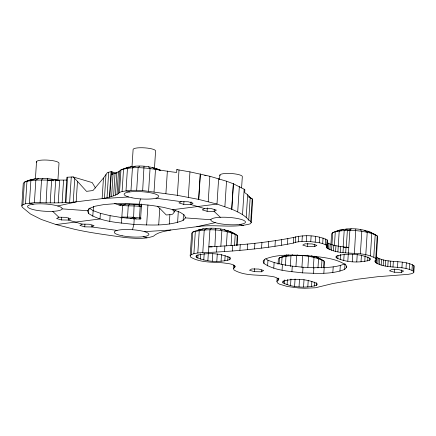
<?xml version="1.0" encoding="UTF-8"?>
<svg xmlns="http://www.w3.org/2000/svg" width="436" height="436" viewBox="0 0 436 436"><rect width="100%" height="100%" fill="white"/><g stroke="black" fill="none" stroke-linecap="round" stroke-linejoin="round"><path stroke-width="0.65" d="M133.525 219.15L134.146 204.337L125.383 204.184L118.717 205.029M248.547 196.663L252.204 198.843L252.667 200.135L251.207 222.698L250.101 223.881C232.846 228.529 214.507 223.962 196.849 226.687L170.874 229.99C164.988 231.369 158.132 231.936 153.516 236.159C144.256 239.544 134.032 238.296 124.418 237.473C107.697 235.004 90.884 232.998 74.382 229.238L56.015 224.551L41.202 219.412L30.487 214.005L22.263 207.22L21.8 205.923L23.261 183.36L24.367 182.183C35.234 176.82 47.916 177.937 59.367 180.591M21.8 205.923L22.906 204.746L24.367 182.183L31.981 179.343M22.906 204.746L25.506 203.765L26.967 181.202L35.856 180.068L66.697 180.079M35.42 178.771L36.526 161.663M25.506 203.765L34.395 202.631L35.856 180.068L38.651 178.493M34.395 202.631L40.079 202.566L41.534 180.003L42.908 178.444M40.079 202.566L46.085 202.838L47.415 178.646M46.085 202.838L50.189 202.893L51.644 180.33M50.189 202.893L54.233 202.898L55.694 180.335M57.89 180.417L58.996 163.304A11.271 2.365 3.7 0 0 46.897 160.072A11.271 2.365 3.7 0 0 36.755 162.29M54.233 202.898L58.211 202.849L59.672 180.286M58.211 202.849L62.114 202.756L63.574 180.193M82.175 224.12L79.941 225.423L84.758 226.851L91.816 226.971L94.051 225.668L89.233 224.24L82.175 224.12L68.49 220.066L61.432 219.94L61.607 217.237M65.237 202.642L66.877 177.256L73.052 176.918L92.198 182.591L95.489 188.014M62.114 202.756L65.923 202.615L67.564 177.229M68.621 218.033L68.49 220.066L70.73 218.763L65.907 217.335L58.855 217.21L56.615 218.518L61.432 219.94M65.923 202.615L69.629 202.424L71.27 177.038M69.629 202.424L73.221 202.184L74.747 178.58L73.052 176.918M74.747 178.58L77.488 181.365L76.158 201.939L57.721 205.972M84.758 226.851L84.933 224.142M210.882 219.749L185.474 217.891L183.125 220.398C167.555 226.524 150.246 224.981 133.874 224.458C118.592 222.507 101.779 222.197 88.524 213.477L88.846 208.463M91.947 224.943L91.816 226.971L117.077 230.415M92.781 216.283L93.146 210.643L89.418 208.19M93.233 210.959L93.533 206.348M93.146 210.643L100.384 213.313L100.018 218.954L56.015 224.551M116.243 173.354L111.453 171.588L107.392 172.552L103.463 178.062L102.133 198.636L73.221 202.184M128.555 196.963L102.133 198.636L104.46 198.211L105.986 174.607M104.46 198.211L107.027 197.666L108.668 172.28M107.027 197.666L109.414 197.083L111.055 171.697M109.812 196.974L111.453 171.588M112.69 174.356L112.837 172.1M109.741 221.308L110.106 215.667L100.384 213.313M109.414 197.083L111.611 196.462L113.071 173.899L118.467 171.833L120.952 169.898C139.133 164.339 158.344 170.678 176.645 172.427L176.831 169.604L189.954 171.882L209.858 176.275L226.524 181.207L233.445 183.823L244.16 189.229L244.869 189.753L244.683 192.581L247.67 194.794L250.199 197.524L248.738 220.087L250.744 221.406L251.207 222.698M111.611 196.462L113.616 195.808L115.071 173.245M113.616 195.808L115.415 195.115L116.87 172.552M115.415 195.115L117.006 194.396L118.467 171.833M117.006 194.396L118.385 193.644L119.846 171.081M118.385 193.644L119.491 192.461L120.952 169.898C133.296 164.307 148.447 164.982 160.71 170.4M119.491 192.461L122.091 191.48L123.552 168.917M121.29 223.183L121.655 217.542L110.106 215.667M132.01 166.487L133.116 149.379A11.271 2.365 3.7 0 1 144.954 147.875A11.271 2.365 3.7 0 1 155.581 151.02L154.475 168.133M122.091 191.48L130.98 190.352L132.44 167.789L135.236 166.209M121.655 217.542L134.239 218.818L133.874 224.458L132.506 229.718M130.98 190.352L136.664 190.281L138.125 167.718L139.498 166.16M141.553 203.966L140.577 219.106L134.239 218.818M248.738 220.087C244.405 214.768 237.92 211.945 231.805 209.215L216.992 204.075L198.625 199.388L177.376 195.328L142.67 190.554L144 166.361M148.594 191.153L150.049 168.59L148.442 166.814M146.638 225.036L147.935 204.996M154.028 192.036L155.483 169.473L152.518 167.473M158.709 224.889L159.778 208.386L157.271 206.201M165.914 193.573L167.37 171.01M169.272 224.017L169.876 214.675L172.716 214.152L175.49 210.343M177.376 195.328L179.016 169.936M177.599 222.485L178.324 211.264M204.517 208.561L202.282 209.863L207.1 211.291L214.158 211.416L216.392 210.108L211.574 208.68L204.517 208.561L190.832 204.506L183.774 204.386L183.948 201.677M183.125 220.398L183.512 214.387M188.314 197.268L189.954 171.882M191.006 201.797L190.832 204.506L193.072 203.203L188.254 201.775L181.196 201.65L155.935 198.211M413.835 272.195L413.486 271.225C401.981 264.837 387.277 269.524 375.827 262.712L376.192 257.071C387.642 263.884 402.346 259.197 413.851 265.584L414.2 266.554L413.835 272.195L413.006 273.078L411.055 273.813L408.118 274.353L377.669 276.713L357.002 279.291L332.608 283.585L315.386 287.782L304.731 288.261L298.725 287.989L287.373 286.507L279.389 284.141L277.383 282.822L276.92 281.525L278.729 279.351C275.732 276.13 270.434 276.473 266.363 275.688C255.54 274.794 243.675 275.656 234.018 269.977L233.554 268.685L235.364 266.505C232.361 263.284 227.063 263.627 222.998 262.843C212.174 261.949 200.309 262.81 190.652 257.131L190.189 255.839L191.649 233.276L192.75 232.099C207.073 228.306 223.815 228.982 237.271 235.353L237.734 236.644L237.168 245.446M190.189 255.839L191.295 254.662L192.75 232.099C206.032 226.23 222.556 227.058 235.266 234.034L234.524 245.539M191.295 254.662L193.895 253.681L195.355 231.113M198.625 199.388L200.266 173.997M198.734 199.421L200.375 174.029M196.298 257.229L195.949 256.259L196.778 255.376C207.514 252.531 220.076 253.038 230.17 257.818L230.513 258.788L229.685 259.671C218.948 262.516 206.386 262.009 196.298 257.229L196.385 255.888M193.895 253.681L197.813 252.956L199.274 230.393L203.307 228.715M197.802 258.221L198.015 254.869M200.353 259.164L200.702 253.801M197.813 252.956L202.784 252.548L204.244 229.985L207.035 228.41M203.786 259.992L204.217 253.294M207.1 211.291L207.318 207.907M208.212 201.666L209.858 176.275M207.863 260.657L208.337 253.289M202.784 252.548L208.463 252.477L209.923 229.914L211.297 228.355M214.289 209.384L214.158 211.416L220.327 217.281A17.342 3.635 3.7 0 1 245.446 222.278A17.342 3.635 3.7 0 1 218.719 223.483A17.342 3.635 3.7 0 1 220.327 217.281M212.305 261.104L212.779 253.736M218.632 178.689L216.992 204.075L172.994 209.672L163.271 207.318L151.723 205.443L139.139 204.168L126.375 203.59L114.297 203.737L103.741 204.609L95.413 206.141L89.887 208.228L87.532 210.73L62.13 208.871A17.342 3.635 3.7 0 1 35.398 210.076A17.342 3.635 3.7 0 1 37.006 203.879A17.342 3.635 3.7 0 1 62.13 208.871M214.877 246.433L215.804 228.562M219.548 179.676L219.848 175.065M208.463 252.477L216.567 252.057L216.932 246.416C242.667 244.901 268.413 242.438 293.728 237.451C304.47 234.606 317.027 235.113 327.12 239.893L327.469 240.863L327.104 246.504L326.275 247.386C340.685 257.131 360.915 249.397 375.767 258.477L376.23 259.769L375.025 261.518L375.827 262.712M216.806 261.311L217.286 253.943M220.845 246.356L221.853 230.786L220.245 229.009M221.068 261.257L221.504 254.559M224.883 206.604L226.524 181.207M216.567 252.057L224.513 251.567L224.878 245.926M224.796 260.951L225.145 255.589M226.366 245.882L227.287 231.669L224.322 229.674M227.734 260.406L227.995 256.39M231.696 209.182L233.336 183.79M231.805 209.215L233.445 183.823M229.685 259.671L229.859 256.995M231.031 245.637L231.865 232.775L227.75 230.502M224.513 251.567L232.29 251.011L232.655 245.37M233.554 268.685L233.8 264.925M237.702 211.896L239.348 186.51M234.661 267.508L234.781 265.628M236.617 245.506L237.271 235.353L230.306 231.445M241.593 187.9L242.318 176.711A11.271 2.365 3.7 0 0 230.213 173.474A11.271 2.365 3.7 0 0 220.076 175.697M232.29 251.011L239.898 250.389L240.258 244.749M242.52 214.621L244.16 189.229M246.209 217.357L247.67 194.794M239.898 250.389L247.316 249.697L247.681 244.056M250.744 221.406L252.204 198.843L248.923 197.094M247.316 249.697L254.542 248.94L254.907 243.299M254.362 271.672L249.545 270.244L251.779 268.941L258.837 269.067L263.655 270.489L261.415 271.797L254.362 271.672L254.564 268.538M254.542 248.94L261.562 248.122L261.927 242.481M261.415 271.797L261.54 269.917M346.74 266.025L346.658 267.279L344.658 269.415C331.376 274.642 316.612 273.328 302.649 272.882C289.613 271.219 275.274 270.952 263.965 263.518L264.211 259.758M261.562 248.122L268.38 247.239L268.745 241.599M267.595 265.906L267.96 260.265L265.889 258.902M268.38 247.239L274.974 246.291L275.339 240.65M273.77 268.184L274.135 262.543L267.96 260.265M276.92 281.525L277.138 278.212M278.037 264.276L278.381 258.962L279.487 257.785C293.804 253.992 310.552 254.668 324.002 261.044L324.471 262.336L324.117 267.748M278.026 280.348L278.146 278.468M279.089 263.878L279.487 257.785L287.106 254.946L285.155 255.681M278.593 279.868L278.675 278.615M278.729 279.351L278.811 278.097M274.974 246.291L281.34 245.288L281.705 239.647M281.607 264.249L282.087 256.804M282.065 270.195L282.43 264.554L274.135 262.543M283.029 282.92L282.681 281.95L283.509 281.067C294.251 278.217 306.808 278.724 316.901 283.509L317.25 284.479L316.422 285.362C305.68 288.207 293.123 287.7 283.029 282.92L283.16 280.909M285.395 265.562L286.005 256.085L288.888 254.886M284.534 283.907L284.795 279.89M281.34 245.288L287.471 244.22L287.836 238.579M287.09 284.85L287.433 279.492M290.272 266.505L290.976 255.676L292.654 254.728M290.518 285.684L290.954 278.986M287.471 244.22L293.363 243.092L293.728 237.451M291.913 271.792L292.278 266.151L282.43 264.554M293.363 243.092L295.314 242.356L295.679 236.715M294.594 286.343L295.074 278.975M295.957 266.434L296.654 255.605L297.341 254.826M295.314 242.356L298.257 241.817L298.616 236.176M299.036 286.795L299.51 279.427M298.257 241.817L301.979 241.511L302.344 235.871M301.919 267.382L302.666 255.878M302.649 272.882L303.009 267.241L292.278 266.151M301.979 241.511L306.241 241.457L306.606 235.816M303.543 286.997L304.017 279.629M307.582 246.547L302.764 245.119L304.998 243.817L312.056 243.937L316.874 245.364L314.639 246.667L307.582 246.547L307.783 243.413M307.887 267.306L308.584 256.477L307.38 255.142M307.805 286.948L308.236 280.244M327.104 246.504L326.755 245.533C322.073 242.46 316.138 242.351 310.748 241.664L311.113 236.023M311.527 286.637L311.876 281.28M314.639 246.667L314.797 244.16M313.321 268.189L314.018 257.36L311.549 255.692M315.19 242.111L315.555 236.47M313.533 273.372L313.898 267.731C324.106 267.508 334.815 267.949 344.429 263.998M314.47 286.098L314.727 282.081M316.422 285.362L316.591 282.681M319.266 242.77L319.632 237.13M317.98 267.944L318.596 258.466L314.487 256.194L322.002 259.725L321.474 267.846M322.695 243.604L323.06 237.963M323.567 267.813L324.002 261.044L317.037 257.136M325.251 244.547L325.616 238.906M323.834 273.247L324.199 267.606M326.755 245.533L327.12 239.893M326.7 247.986L326.94 244.225M327.452 248.585L327.818 242.945L327.065 242.345M328.521 249.185L328.886 243.544L327.818 242.945M329.889 249.768L330.254 244.127L328.886 243.544M330.897 244.667L331.6 233.838L332.706 232.661C346.691 226.578 364.365 227.521 377.222 235.914L377.69 237.206L376.23 259.769M331.54 250.335L331.905 244.694L330.254 244.127M331.916 244.841L332.706 232.661L340.325 229.816M333.442 250.869L333.807 245.228L331.905 244.694M334.385 245.893L335.306 231.674C348.511 229.352 362.534 230.219 375.222 234.595L373.761 257.158M332.837 272.505L333.202 266.865M335.573 251.365L335.938 245.724L333.807 245.228M336.249 257.79L335.9 256.82L336.734 255.937C347.47 253.093 360.027 253.599 370.12 258.379L370.469 259.349L369.641 260.232C358.899 263.077 346.342 262.57 336.249 257.79L336.336 256.45M337.895 251.812L339.224 230.955L343.263 229.276M337.753 258.782L337.971 255.431M340.38 252.21L340.745 246.569L335.938 245.724M340.309 259.725L340.652 254.362M339.944 271.197L340.309 265.557M343.143 246.792L344.195 230.546L346.991 228.971L347.383 230.388L346.293 247.31L343.737 247.435M342.99 252.553L343.355 246.912L340.745 246.569M343.737 260.554L344.129 254.526M344.658 269.415L345.023 263.775M345.683 252.831L346.048 247.19L343.355 246.912M347.814 261.219L348.293 253.85M348.418 253.038L349.874 230.475L351.252 228.916L347.383 230.388M352.255 261.665L352.735 254.297M354.424 253.311L355.754 229.123M356.762 261.873L357.237 254.504M360.349 253.91L361.804 231.347L360.196 229.57M361.024 261.818L361.455 255.12M364.752 261.513L365.139 255.48M365.782 254.793L367.237 232.23L364.273 230.235M367.69 260.968L367.946 256.951M369.641 260.232L369.772 258.221M370.355 255.899L371.815 233.336L367.706 231.064M375.025 261.518L375.107 260.265M375.26 262.107L375.38 260.227M375.767 258.477L377.222 235.914L372.306 233.287M376.715 263.311L377.08 257.671M377.914 263.905L378.279 258.265M379.407 264.483L379.772 258.842M381.168 265.034L381.533 259.393M383.173 265.551L383.538 259.911M385.386 266.025L385.751 260.385M387.784 266.456L388.149 260.815M390.329 266.832L390.694 261.191M392.978 267.143L393.343 261.502M394.313 272.233L389.495 270.805L391.735 269.502L398.787 269.628L403.611 271.05L401.371 272.358L394.313 272.233L394.515 269.099M397.479 267.35L397.845 261.709M401.371 272.358L401.534 269.851M401.921 267.797L402.286 262.156M405.998 268.462L406.363 262.821M409.431 269.29L409.796 263.649M411.982 270.233L412.347 264.592M413.486 271.225L413.851 265.584M139.139 204.168L140.501 198.909M126.969 218.065L127.541 216.97L128.271 205.688L129.645 204.13M103.463 178.062L92.972 190.532L86.53 191.355L77.488 181.365M125.791 168.678L126.62 167.795L128.571 167.059M121.012 217.94L121.857 217.041L122.587 205.759L125.383 204.184M181.196 201.65L178.956 202.958L183.774 204.386M130.587 218.709L133.547 217.242L141.28 218.136M34.924 178.804L30.885 180.482L29.425 203.045L33.278 204.184M131.509 166.519L127.47 168.198L126.009 190.761L129.868 191.9M119.927 205.209L121.655 204.489M198.418 229.995L200.369 229.254M111.267 174.405L113.071 173.899M196.849 226.687L215.286 222.654M204.691 175.523L205.983 175.359M169.876 214.675L166.274 214.97L159.778 208.386M144.458 231.663L170.874 229.99M216.932 246.416L208.828 246.836L212.169 246.989M346.293 247.31L348.784 247.397L346.048 247.19M136.664 190.281L142.67 190.554M306.241 241.457L310.748 241.664M303.009 267.241L313.898 267.731M47.54 180.275L52.151 180.738M134.146 204.337L141.498 205.258M141.406 206.757C132.462 204.887 123.061 207.242 114.532 203.372M155.483 169.473L156.791 169.789M239.729 224.442L243.582 225.581M143.144 236.726L146.997 237.865M249.065 197.105L250.199 197.524M172.994 209.672L180.232 212.343L184.488 215.144L185.474 217.891M176.831 169.604L177.229 169.811M155.952 168.307L159.472 170.253M136.228 219.008L133.547 217.242L121.857 217.041L122.614 218M370.257 232.007L371.761 232.998M158.502 169.25L160.007 170.236M55.933 179.757L57.416 180.755M52.68 211.34L58.855 217.21M172.204 209.416L174.465 211.912M138.588 204.784L140.196 206.56L139.466 217.842L140 219.019M51.857 179.098L53.465 180.875M346.658 267.279L345.819 264.941C334.51 257.502 320.171 257.235 307.135 255.578C293.172 255.125 278.408 253.812 265.126 259.038L263.126 261.175L263.965 263.518M87.532 210.73L88.524 213.477M122.129 235.767A17.342 3.635 3.7 0 0 148.861 234.563A17.342 3.635 3.7 0 0 123.742 229.565A17.342 3.635 3.7 0 0 122.129 235.767M131.983 197.797A17.342 3.635 3.7 0 0 158.715 196.592A17.342 3.635 3.7 0 0 133.596 191.595A17.342 3.635 3.7 0 0 131.983 197.797"/></g></svg>
